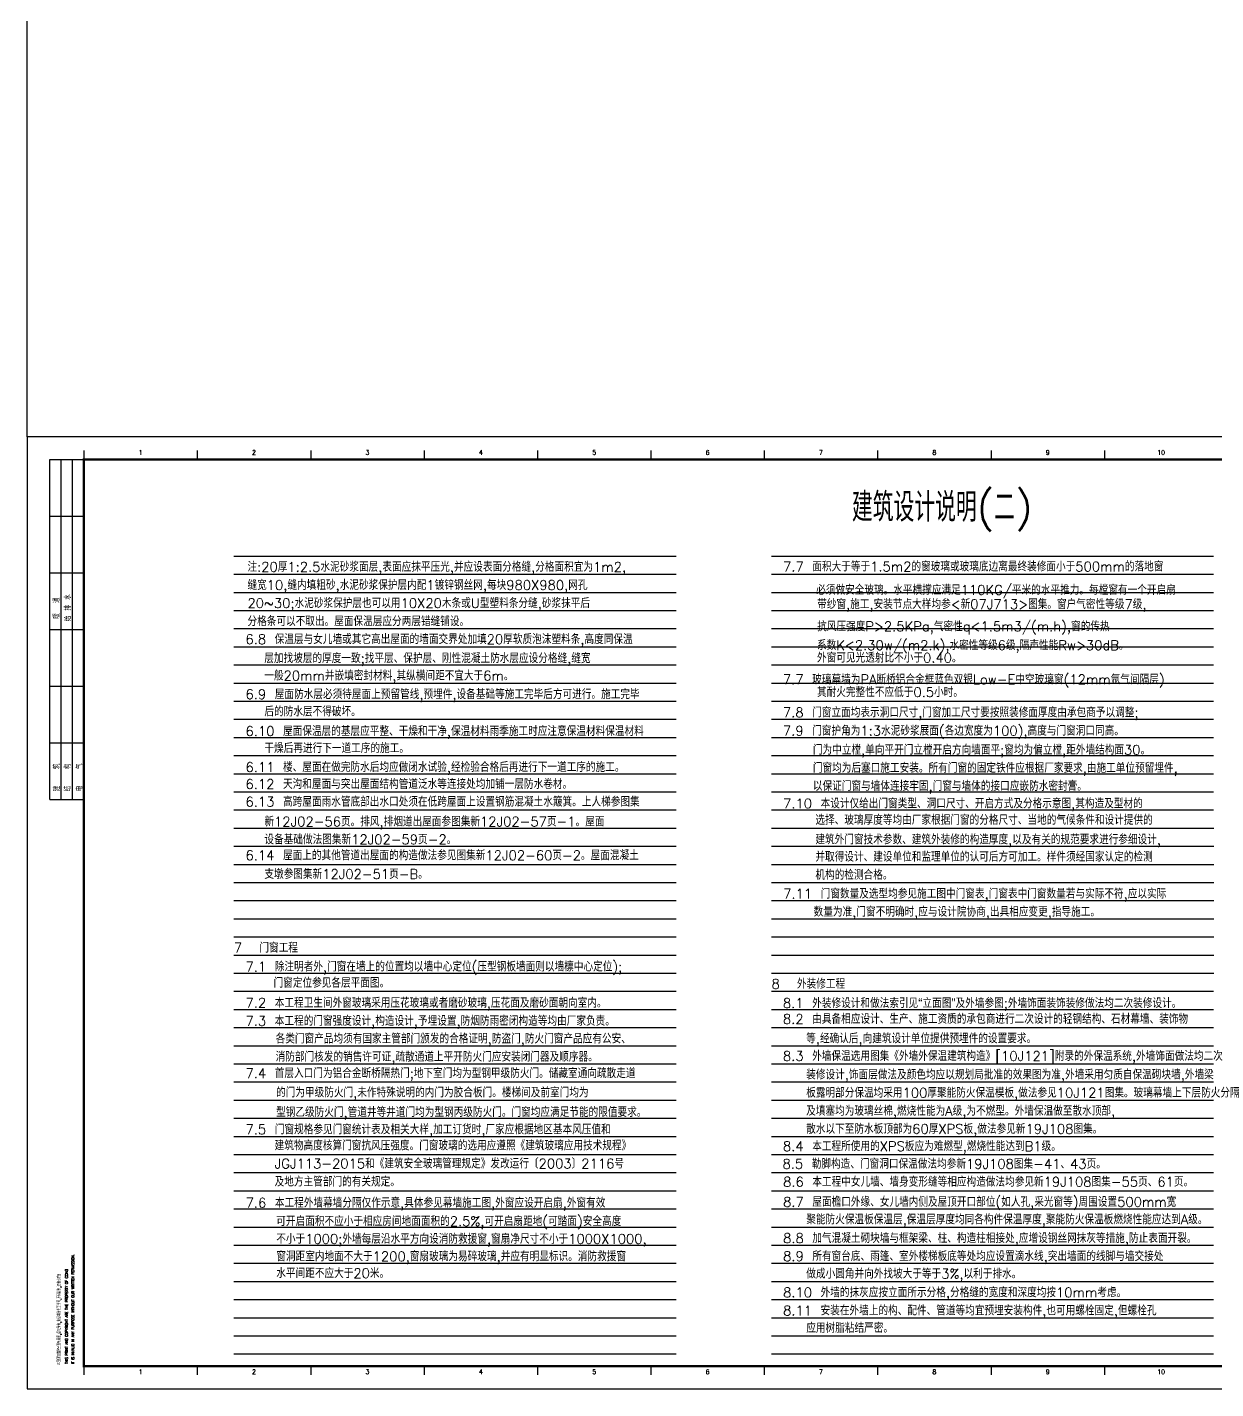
# Model space of a CAD drawing. Header units: inches. Extents: x 0 to 508000, y 0 to 738838.
# Drawn here: x 0 to 52409, y 366738 to 426803 of the extents above; entities that cross this region are included whole.
import ezdxf
from ezdxf.enums import TextEntityAlignment as Align
from ezdxf.lldxf.tags import DXFTag

# ---------------------------------------------------------------- set-up
doc = ezdxf.new("R2010")
doc.units = ezdxf.units.IN
doc.header["$LTSCALE"] = 1000
doc.header["$MEASUREMENT"] = 0
doc.layers.get('0').update_dxf_attribs({"true_color": 0xffffff})
for name, color, linetype, true_color in [('TK', 7, 'Continuous', 0xffffff), ('ZG-图框层', 4, 'Continuous', 0x00ffff), ('打底线', 7, 'Continuous', 0xffffff)]:
    doc.layers.add(name, color=color, linetype=linetype, true_color=true_color)
doc.styles.add('CCIAD-图框(会签栏)', font='txt.shx', dxfattribs={"height": 0.2, "bigfont": 'gbcbig.shx'})
doc.styles.add('CCIAD-图框(版权说明)', font='SIMPLEX.shx', dxfattribs={"height": 0.2, "bigfont": 'gbcbig.shx'})
doc.styles.add('ISOCP', font='txt.shx', dxfattribs={"height": 0.2, "bigfont": 'gbcbig.shx'})
doc.styles.add('TXTSTY_ANONYMOUS', font='txt.shx', dxfattribs={"height": 0.2, "bigfont": 'gbcbig.shx'})
tags = doc.linetypes.add('DOT2', pattern=[0.125, 0, -0.125]).pattern_tags.tags
tags[6:7] = [DXFTag(74, 4), DXFTag(75, 0), DXFTag(340, '0'), DXFTag(46, 0.0), DXFTag(50, 0.0), DXFTag(44, 0.0), DXFTag(45, 0.0)]
tags[4:5] = [DXFTag(74, 4), DXFTag(75, 0), DXFTag(340, '0'), DXFTag(46, 0.0), DXFTag(50, 0.0), DXFTag(44, 0.0), DXFTag(45, 0.0)]

msp = doc.modelspace()

# ---------------------------------------------------------------- linework, layer by layer
at = {"lineweight": -3}
msp.add_line((0, 408738), (0, 438738), dxfattribs=at)
at = {"layer": 'TK', "lineweight": -3}
for p, q in [((2500, 408130), (2500, 407738)), ((7500, 408130), (7500, 407738)), ((12500, 408130), (12500, 407738)), ((17500, 408130), (17500, 407738)), ((22500, 408130), (22500, 407738)), ((27500, 408130), (27500, 407738)), ((32500, 408130), (32500, 407738)), ((37500, 408130), (37500, 407738)), ((42500, 408130), (42500, 407738)), ((47500, 408130), (47500, 407738)), ((1000, 407738), (2500, 407738)), ((1000, 400238), (1000, 407738)), ((1500, 400238), (1500, 407738)), ((2000, 400238), (2000, 407738)), ((2500, 400238), (2500, 407738)), ((1000, 405238), (2500, 405238)), ((1000, 402738), (2500, 402738)), ((1000, 392738), (1000, 400238)), ((1000, 400238), (2500, 400238)), ((1000, 400238), (2500, 400238)), ((1500, 392738), (1500, 400238)), ((2000, 392738), (2000, 400238)), ((2500, 392738), (2500, 400238)), ((1000, 397738), (2500, 397738)), ((1000, 395238), (2500, 395238)), ((1000, 392738), (2500, 392738)), ((2500, 367738), (2500, 367347)), ((7500, 367738), (7500, 367347)), ((12500, 367738), (12500, 367347)), ((17500, 367738), (17500, 367347)), ((22500, 367738), (22500, 367347)), ((27500, 367738), (27500, 367347)), ((32500, 367738), (32500, 367347)), ((37500, 367738), (37500, 367347)), ((42500, 367738), (42500, 367347)), ((47500, 367738), (47500, 367347))]:
    msp.add_line(p, q, dxfattribs=at)
at = {"layer": 'ZG-图框层', "lineweight": -3}
msp.add_lwpolyline([(0, 366738), (89100, 366738), (89100, 408738), (0, 408738)], close=True, dxfattribs=at)
at = {"layer": 'ZG-图框层', "lineweight": -3, "const_width": 100}
msp.add_lwpolyline([(2500, 367738), (88100, 367738), (88100, 407738), (2500, 407738)], close=True, dxfattribs=at)
at = {"layer": '打底线', "color": 252, "linetype": 'DOT2', "lineweight": -3, "ltscale": 2, "true_color": 0x848484}
for p, q in [((9116, 403473), (28615, 403473)), ((32815, 403473), (52314, 403473)), ((9116, 402673), (28615, 402673)), ((32815, 402673), (52314, 402673)), ((9116, 401873), (28615, 401873)), ((32815, 401873), (52314, 401873)), ((9116, 401073), (28615, 401073)), ((32815, 401073), (52314, 401073)), ((9116, 400273), (28615, 400273)), ((32815, 400273), (52314, 400273)), ((9116, 399473), (28615, 399473)), ((32815, 399473), (52314, 399473)), ((9116, 398673), (28615, 398673)), ((32815, 398673), (52314, 398673)), ((9116, 397873), (28615, 397873)), ((32815, 397873), (52314, 397873)), ((9116, 397073), (28615, 397073)), ((32815, 397073), (52314, 397073)), ((9116, 396273), (28615, 396273)), ((32815, 396273), (52314, 396273)), ((9116, 395473), (28615, 395473)), ((32815, 395473), (52314, 395473)), ((9116, 394673), (28615, 394673)), ((32815, 394673), (52314, 394673)), ((9116, 393873), (28615, 393873)), ((32815, 393873), (52314, 393873)), ((9116, 393073), (28615, 393073)), ((32815, 393073), (52314, 393073)), ((9116, 392273), (28615, 392273)), ((32815, 392273), (52314, 392273)), ((9116, 391473), (28615, 391473)), ((32820, 391473), (52319, 391473)), ((9116, 390673), (28615, 390673)), ((32820, 390673), (52319, 390673)), ((9116, 389873), (28615, 389873)), ((32820, 389873), (52319, 389873)), ((9116, 389073), (28615, 389073)), ((32820, 389073), (52319, 389073)), ((9116, 388273), (28615, 388273)), ((32820, 388273), (52319, 388273)), ((9116, 387473), (28615, 387473)), ((32820, 387473), (52319, 387473)), ((9116, 386673), (28615, 386673)), ((32820, 386673), (52319, 386673)), ((9116, 385873), (28615, 385873)), ((32820, 385873), (52319, 385873)), ((9116, 385073), (28615, 385073)), ((32820, 385073), (52319, 385073)), ((9116, 384273), (28615, 384273)), ((32815, 384273), (52314, 384273)), ((9116, 383473), (28615, 383473)), ((32815, 383473), (52314, 383473)), ((9116, 382673), (28615, 382673)), ((32815, 382673), (52314, 382673)), ((9116, 381873), (28615, 381873)), ((32815, 381873), (52314, 381873)), ((9116, 381073), (28615, 381073)), ((32815, 381073), (52314, 381073)), ((9116, 380273), (28615, 380273)), ((32815, 380273), (52314, 380273)), ((9116, 379473), (28615, 379473)), ((32815, 379473), (52314, 379473)), ((9116, 378673), (28615, 378673)), ((32815, 378673), (52314, 378673)), ((9116, 377873), (28615, 377873)), ((32815, 377873), (52314, 377873)), ((9116, 377073), (28615, 377073)), ((32815, 377073), (52314, 377073)), ((9116, 376273), (28615, 376273)), ((32815, 376273), (52314, 376273)), ((9116, 375473), (28615, 375473)), ((32815, 375473), (52314, 375473)), ((9116, 374673), (28615, 374673)), ((32815, 374673), (52314, 374673)), ((9116, 373873), (28615, 373873)), ((32815, 373873), (52314, 373873)), ((9116, 373073), (28615, 373073)), ((32815, 373073), (52314, 373073)), ((9116, 372273), (28615, 372273)), ((32815, 372273), (52314, 372273)), ((9116, 371473), (28615, 371473)), ((32815, 371473), (52314, 371473)), ((9116, 370673), (28615, 370673)), ((32815, 370673), (52314, 370673)), ((9116, 369873), (28615, 369873)), ((32815, 369873), (52314, 369873)), ((9116, 369073), (28615, 369073)), ((32815, 369073), (52314, 369073)), ((9116, 368273), (28615, 368273)), ((32815, 368273), (52314, 368273))]:
    msp.add_line(p, q, dxfattribs=at)

# ---------------------------------------------------------------- texts
at = {"color": 7, "true_color": 0xffffff, "style": 'TXTSTY_ANONYMOUS'}
msp.add_text('建筑设计说明(二)', height=1275, dxfattribs=at).set_placement((36364, 404991))
at = {"style": 'TXTSTY_ANONYMOUS'}
for s, p in [('注:20厚1:2.5水泥砂浆面层,表面应抹平压光,并应设表面分格缝,分格面积宜为1m2,', (9711, 402783)), ('7.7 面积大于等于1.5m2的窗玻璃或玻璃底边离最终装修面小于500mm的落地窗', (33330, 402796)), ('缝宽10,缝内填粗砂,水泥砂浆保护层内配1镀锌钢丝网,每块980X980,网孔', (9711, 401983)), ('必须做安全玻璃。水平横撑应满足110KG/平米的水平推力。每樘窗有一个开启扇', (34789, 401765)), ('20~30;水泥砂浆保护层也可以用10X20木条或U型塑料条分缝,砂浆抹平后', (9711, 401183)), ('带纱窗,施工,安装节点大样均参<新07J713>图集。窗户气密性等级7级,', (34832, 401138)), ('分格条可以不取出。屋面保温层应分两层错缝铺设。', (9711, 400383)), ('抗风压强度P>2.5KPa,气密性q<1.5m3/(m.h),窗的传热', (34832, 400157)), ('6.8 保温层与女儿墙或其它高出屋面的墙面交界处加填20厚软质泡沫塑料条,高度同保温', (9621, 399591)), ('系数K<2.30w/(m2.k),水密性等级6级,隔声性能Rw>30dB。', (34827, 399329)), ('层加找坡层的厚度一致;找平层、保护层、刚性混凝土防水层应设分格缝,缝宽', (10453, 398754)), ('外窗可见光透射比不小于0.40。', (34827, 398776)), ('一般20mm并嵌填密封材料,其纵横间距不宜大于6m。', (10453, 397985)), ('7.7 玻璃幕墙为PA断桥铝合金框蓝色双银Low-E中空玻璃窗(12mm氩气间隔层)', (33325, 397817)), ('6.9 屋面防水层必须待屋面上预留管线,预埋件,设备基础等施工完毕后方可进行。施工完毕', (9626, 397163)), ('其耐火完整性不应低于0.5小时。', (34827, 397257)), ('后的防水层不得破坏。', (10458, 396402)), ('7.8 门窗立面均表示洞口尺寸,门窗加工尺寸要按照装修面厚度由承包商予以调整;', (33325, 396365)), ('6.10 屋面保温层的基层应平整、干燥和干净,保温材料雨季施工时应注意保温材料保温材料', (9626, 395537)), ('7.9 门窗护角为1:3水泥砂浆展面(各边宽度为100),高度与门窗洞口同高。', (33325, 395554)), ('干燥后再进行下一道工序的施工。', (10458, 394786)), ('门为中立樘,单向平开门立樘开启方向墙面平;窗均为偏立樘,距外墙结构面30。', (34644, 394712)), ('6.11 楼、屋面在做完防水后均应做闭水试验,经检验合格后再进行下一道工序的施工。', (9626, 393950)), ('门窗均为后塞口施工安装。所有门窗的固定铁件应根据厂家要求,由施工单位预留埋件,', (34644, 393914)), ('6.12 天沟和屋面与突出屋面结构管道泛水等连接处均加铺一层防水卷材。', (9626, 393202)), ('以保证门窗与墙体连接牢固,门窗与墙体的接口应嵌防水密封膏。', (34644, 393116)), ('6.13 高跨屋面雨水管底部出水口处须在低跨屋面上设置钢筋混凝土水簸箕。上人梯参图集', (9626, 392423)), ('7.10 本设计仅给出门窗类型、洞口尺寸、开启方式及分格示意图,其构造及型材的', (33330, 392345)), ('新12J02-56页。排风,排烟道出屋面参图集新12J02-57页-1。屋面', (10458, 391546)), ('选择、玻璃厚度等均由厂家根据门窗的分格尺寸、当地的气候条件和设计提供的', (34755, 391619)), ('设备基础做法图集新12J02-59页-2。', (10458, 390759)), ('建筑外门窗技术参数、建筑外装修的构造厚度,以及有关的规范要求进行参细设计,', (34755, 390757)), ('6.14 屋面上的其他管道出屋面的构造做法参见图集新12J02-60页-2。屋面混凝土', (9626, 390058)), ('并取得设计、建设单位和监理单位的认可后方可加工。样件须经国家认定的检测', (34755, 389994)), ('支墩参图集新12J02-51页-B。', (10458, 389232)), ('机构的检测合格。', (34755, 389194)), ('7.11 门窗数量及选型均参见施工图中门窗表,门窗表中门窗数量若与实际不符,应以实际', (33335, 388365)), ('数量为准,门窗不明确时,应与设计院协商,出具相应变更,指导施工。', (34679, 387568)), ('7  门窗工程', (9116, 385983)), ('7.1 除注明者外,门窗在墙上的位置均以墙中心定位(压型钢板墙面则以墙檩中心定位);', (9626, 385148)), ('门窗定位参见各层平面图。', (10862, 384434)), ('8  外装修工程', (32820, 384387)), ('7.2 本工程卫生间外窗玻璃采用压花玻璃或者磨砂玻璃,压花面及磨砂面朝向室内。', (9626, 383551)), ('8.1 外装修设计和做法索引见“立面图”及外墙参图;外墙饰面装饰装修做法均二次装修设计。', (33325, 383539)), ('7.3 本工程的门窗强度设计,构造设计,予埋设置,防烟防雨密闭构造等均由厂家负责。', (9626, 382753)), ('8.2 由具备相应设计、生产、施工资质的承包商进行二次设计的轻钢结构、石材幕墙、装饰物', (33325, 382838)), ('各类门窗产品均须有国家主管部门颁发的合格证明,防盗门,防火门窗产品应有公安、', (10953, 381971)), ('等,经确认后,向建筑设计单位提供预埋件的设置要求。', (34349, 381980)), ('消防部门核发的销售许可证,疏散通道上平开防火门应安装闭门器及顺序器。', (10953, 381172)), ('8.3 外墙保温选用图集《外墙外保温建筑构造》[10J121]附录的外保温系统,外墙饰面做法均二次', (33325, 381205)), ('7.4 首层入口门为铝合金断桥隔热门;地下室门均为型钢甲级防火门。储藏室通向疏散走道', (9626, 380446)), ('装修设计,饰面层做法及颜色均应以规划局批准的效果图为准,外墙采用匀质自保温砌块墙,外墙梁', (34349, 380384)), ('的门为甲级防火门,未作特殊说明的内门为胶合板门。楼梯间及前室门均为', (10972, 379597)), ('板露明部分保温均采用100厚聚能防火保温模板,做法参见10J121图集。玻璃幕墙上下层防火分隔', (34349, 379585)), ('型钢乙级防火门,管道井等井道门均为型钢丙级防火门。门窗均应满足节能的限值要求。', (10972, 378731)), ('及填塞均为玻璃丝棉,燃烧性能为A级,为不燃型。外墙保温做至散水顶部,', (34349, 378785)), ('7.5 门窗规格参见门窗统计表及相关大样,加工订货时,厂家应根据地区基本风压值和', (9626, 377966)), ('散水以下至防水板顶部为60厚XPS板,做法参见新19J108图集。', (34349, 377987)), ('建筑物高度核算门窗抗风压强度。门窗玻璃的选用应遵照《建筑玻璃应用技术规程》', (10910, 377257)), ('8.4 本工程所使用的XPS板应为难燃型,燃烧性能达到B1级。', (33325, 377225)), ('JGJ113-2015和《建筑安全玻璃管理规定》发改运行〔2003〕2116号', (10910, 376459)), ('8.5 勒脚构造、门窗洞口保温做法均参新19J108图集-41、43页。', (33306, 376447)), ('及地方主管部门的有关规定。', (10910, 375661)), ('8.6 本工程中女儿墙、墙身变形缝等相应构造做法均参见新19J108图集-55页、61页。', (33330, 375656)), ('7.6 本工程外墙幕墙分隔仅作示意,具体参见幕墙施工图,外窗应设开启扇,外窗有效', (9631, 374731)), ('8.7 屋面檐口外缘、女儿墙内侧及屋顶开口部位(如人孔,采光窗等)周围设置500mm宽', (33330, 374769)), ('可开启面积不应小于相应房间地面面积的2.5%,可开启扇距地(可踏面)安全高度', (10982, 373916)), ('聚能防火保温板保温层,保温层厚度均同各构件保温厚度,聚能防火保温板燃烧性能应达到A级。', (34354, 373996)), ('不小于1000;外墙每层沿水平方向设消防救援窗,窗扇净尺寸不小于1000X1000,', (10982, 373137)), ('8.8 加气混凝土砌块墙与框架梁、柱、构造柱相接处,应增设钢丝网抹灰等措施,防止表面开裂。', (33330, 373171)), ('窗洞距室内地面不大于1200,窗扇玻璃为易碎玻璃,并应有明显标识。消防救援窗', (10982, 372367)), ('8.9 所有窗台底、雨篷、室外楼梯板底等处均应设置滴水线,突出墙面的线脚与墙交接处', (33330, 372373)), ('水平间距不应大于20米。', (10982, 371623)), ('做成小圆角并向外找坡大于等于3%,以利于排水。', (34354, 371601)), ('8.10 外墙的抹灰应按立面所示分格,分格缝的宽度和深度均按10mm考虑。', (33330, 370777)), ('8.11 安装在外墙上的构、配件、管道等均宜预埋安装构件,也可用螺栓固定,但螺栓孔', (33330, 369978)), ('应用树脂粘结严密。', (34354, 369207))]:
    msp.add_text(s, height=425, dxfattribs=at).set_placement(p)
at = {"layer": 'TK', "style": 'ISOCP'}
for s, p in [('1', (5000, 408042)), ('2', (10000, 408042)), ('3', (15000, 408042)), ('4', (20000, 408042)), ('5', (25000, 408042)), ('6', (30000, 408042)), ('7', (35000, 408042)), ('8', (40000, 408042)), ('9', (45000, 408042)), ('10', (50000, 408042)), ('1', (5000, 367488)), ('2', (10000, 367488)), ('3', (15000, 367488)), ('4', (20000, 367488)), ('5', (25000, 367488)), ('6', (30000, 367488)), ('7', (35000, 367488)), ('8', (40000, 367488)), ('9', (45000, 367488)), ('10', (50000, 367488))]:
    msp.add_text(s, height=200, dxfattribs=at).set_placement(p, align=Align.MIDDLE_CENTER)
at = {"layer": 'TK', "style": 'CCIAD-图框(会签栏)'}
for s, p in [('暖  通', (1427, 400704)), ('给 排 水', (1927, 400594)), ('建   筑', (1435, 393094)), ('结   构', (1909, 393094)), ('电   气', (2435, 393094))]:
    msp.add_text(s, height=250, rotation=90, dxfattribs=at).set_placement(p)
at = {"layer": 'TK', "style": 'CCIAD-图框(版权说明)', "width": 0.8}
for s, height, p in [('IT IS INVALID IN ANY PURPOSE WITHOUT OUR WRITTEN PERMISSION.', 120, (2071, 367830)), ('THIS PRINT AND COPYRIGHT ARE THE PROPERTY OF CCIAD ', 120, (1790, 367830)), ('本图须加盖院出图专用章,版权所有,未经本院书面许可,不得翻制,违者必究!', 150, (1478, 367787))]:
    msp.add_text(s, height=height, rotation=90, dxfattribs=at).set_placement(p)

doc.saveas('drawing.dxf')
